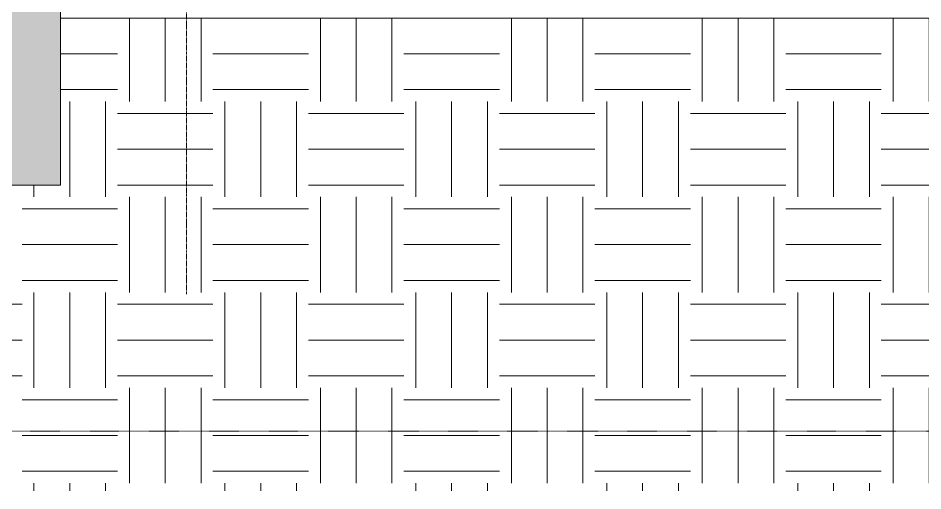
# Model space of a CAD drawing. Header units: inches. Extents: x -4221 to 4014, y -195 to 396.
# Drawn here: x 1344.1 to 1571.5, y -124.9 to -6 of the extents above; entities that cross this region are included whole.
import ezdxf

# ---------------------------------------------------------------- set-up
doc = ezdxf.new("R2010")
doc.units = ezdxf.units.IN
doc.header["$MEASUREMENT"] = 0
doc.linetypes.add('Aligning Line 1_8_', pattern=[0.25, 0.125, -0.125])
doc.linetypes.add('Grid Line 1_2_', pattern=[0.875, 0.5, -0.125, 0.125, -0.125])
for name, color, linetype, lineweight in [('A-ROOF', 132, 'Continuous', 13), ('C-TOPO', 7, 'Continuous', 9), ('G-ANNO-SYMB', 111, 'Aligning Line 1_8_', 9), ('S-GRID', 1, 'Continuous', 9)]:
    doc.layers.add(name, color=color, linetype=linetype, lineweight=lineweight)
pattern_1 = [(0, (1273.043, 0), (24, 24), [24, -24]), (0, (1273.043, 9), (24, 24), [24, -24]), (0, (1273.043, 18), (24, 24), [24, -24]), (90, (1276.043, 21), (-24, 24), [24, -24]), (90, (1285.043, 21), (-24, 24), [24, -24]), (90, (1294.043, 21), (-24, 24), [24, -24])]

# ---------------------------------------------------------------- blocks, each defined once
blk = doc.blocks.new('Walls 1 - Walls 1-1277454-BUILDING ELEVATION - NORTH')
at = {"layer": 'A-ROOF', "lineweight": 9}
blk.add_hatch(color=161, dxfattribs=at).paths.add_polyline_path([(1448.49, -48), (1585.45, -48), (1585.45, 264), (1448.49, 264), (1448.49, -12.14)], flags=0)
for p, q in [((1585.45, -48), (1585.45, 264)), ((1448.49, -48), (1585.45, -48))]:
    blk.add_line(p, q, dxfattribs=at)

msp = doc.modelspace()

# ---------------------------------------------------------------- hatches: boundary and pattern name
at = {"layer": 'C-TOPO'}
h = msp.add_hatch(dxfattribs=at)
h.set_pattern_fill('FP_27', color=256, style=0, pattern_type=2)
h.set_pattern_definition(pattern_1)
h.paths.add_polyline_path([(1354.69206, -124.90771), (1356.44206, -124.90771), (1356.44206, -6.00628), (1354.69206, -6.00628), (1354.69206, -48), (1217.72673, -48), (1217.72673, -124.90771), (1347.06706, -124.90771)], flags=0)
h = msp.add_hatch(dxfattribs=at)
h.set_pattern_fill('FP_27', color=256, style=0, pattern_type=2)
h.set_pattern_definition(pattern_1)
h.paths.add_polyline_path([(1576.78366, -124.90771), (1725.59415, -124.90771), (1725.59415, -6.00628), (1356.44206, -6.00628), (1356.44206, -124.90771), (1552.19273, -124.90771)], flags=0)

# ---------------------------------------------------------------- linework, layer by layer
for p, q in [((1354.69206, -6.00628), (1356.44206, -6.00628)), ((1356.44206, -6.00628), (1354.69206, -6.00628)), ((1576.78366, -6.00628), (1356.44206, -6.00628)), ((1576.78385, -6.00628), (1356.44206, -6.00628))]:
    msp.add_line(p, q, dxfattribs=at)
at = {"layer": 'G-ANNO-SYMB'}
msp.add_line((1217.72673, -109.86125), (3893.45473, -109.86125), dxfattribs=at)
at = {"layer": 'S-GRID', "linetype": 'Grid Line 1_2_'}
msp.add_line((1386.44206, -75.40835), (1386.44206, 346.81628), dxfattribs=at)

# ---------------------------------------------------------------- block references
at = {"layer": 'A-ROOF', "lineweight": 9}
msp.add_blockref('Walls 1 - Walls 1-1277454-BUILDING ELEVATION - NORTH', (-230.76119, 0), dxfattribs=at)

doc.saveas('drawing.dxf')
